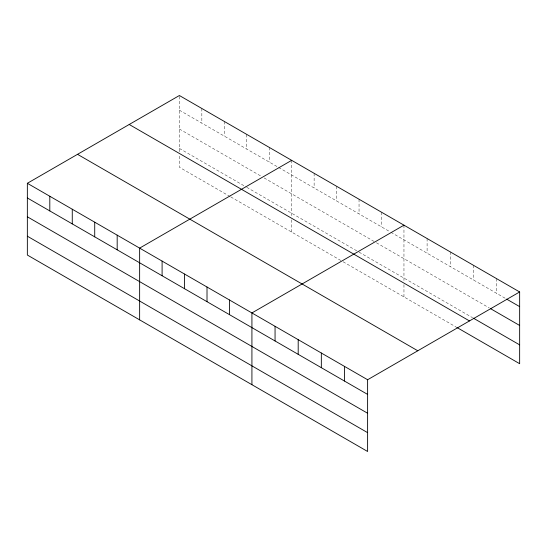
<?xml version="1.0" encoding="UTF-8"?>
<svg xmlns="http://www.w3.org/2000/svg" width="547" height="547" viewBox="0 0 547 547"><rect width="100%" height="100%" fill="white"/><g stroke="black" fill="none" stroke-linecap="round" stroke-linejoin="round"><path stroke-width="0.41" stroke-dasharray="2.73 2.05" d="M179.389 151.697L179.389 95.513M179.389 110.179L277.91 167.061M278.635 167.478L390.196 231.887M390.92 232.311L505.913 298.696M179.389 129.017L261.247 176.278M264.146 177.953L375.707 242.362M376.432 242.779L489.285 307.934M179.389 148.422L246.034 186.903M246.759 187.32L358.319 251.729M359.044 252.146L472.649 317.739M230.096 196.537L179.389 167.259L179.389 154.972M230.82 196.954L342.381 261.363M343.106 261.781L456.02 326.969M496.512 278.608L496.512 293.274M473.374 265.247L473.374 279.914M450.236 251.887L450.236 266.553M427.098 238.533L427.098 253.193M403.959 225.173L403.959 281.356M403.959 284.631L403.959 296.918M381.505 212.209L381.505 226.868M359.044 199.238L359.044 213.904M336.59 186.274L336.59 200.94M314.128 173.31L314.128 187.977M291.674 160.346L291.674 216.53M291.674 219.805L291.674 232.085M269.213 147.375L269.213 162.042M246.759 134.412L246.759 149.078M224.304 121.448L224.304 136.114M201.843 108.477L201.843 123.143"/><path stroke-width="0.82" d="M456.745 327.386L519.65 363.707L519.65 291.961L179.389 95.513L27.35 183.293L27.35 255.039L367.611 451.487L367.611 379.741L27.35 183.293M291.674 160.346L139.635 248.119L139.635 319.865M403.959 225.173L251.921 312.946L251.921 384.691M367.611 379.741L519.65 291.961M506.638 299.113L519.65 306.628M490.727 308.768L519.65 325.465M473.374 318.156L519.65 344.87M129.215 124.484L469.476 320.932M77.524 154.322L417.785 350.777M27.35 197.959L367.611 394.408M27.35 216.797L367.611 413.245M27.35 236.201L367.611 432.65M344.473 366.381L344.473 381.047M321.335 353.027L321.335 367.687M298.197 339.666L298.197 354.333M275.059 326.306L275.059 340.972M229.466 299.982L229.466 314.648M207.012 287.018L207.012 301.684M184.551 274.054L184.551 288.72M162.097 261.083L162.097 275.75M117.181 235.155L117.181 249.822M94.72 222.191L94.72 236.858M72.266 209.221L72.266 223.887M49.804 196.257L49.804 210.923"/></g></svg>
